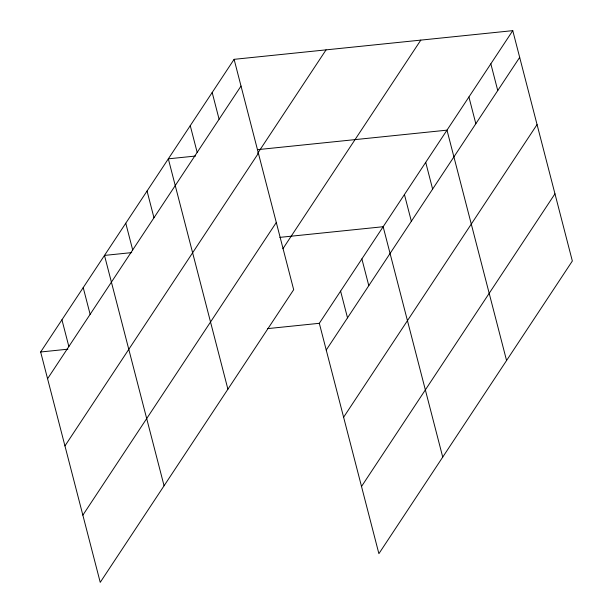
<?xml version="1.0" encoding="UTF-8"?>
<svg xmlns="http://www.w3.org/2000/svg" width="613" height="613" viewBox="0 0 613 613"><rect width="100%" height="100%" fill="white"/><g stroke="black" fill="none" stroke-linecap="round" stroke-linejoin="round"><path stroke-width="0.92" d="M234.105 59.331L293.681 289.696L100.233 582.35L40.657 351.992L234.105 59.331L512.767 30.65L572.343 261.008L378.895 553.669L319.319 323.304L512.767 30.65M47.576 378.719L241.016 86.065M257.698 153.296L326.062 49.868M64.955 445.919L258.395 153.265M82.855 515.15L276.302 222.496M282.899 248.755L420.809 40.113M326.239 350.038L519.678 57.384M343.617 417.231L537.057 124.577M361.517 486.469L554.964 193.815M195.547 156.039L168.33 158.836L227.906 389.201M257.475 149.664L446.992 130.155L506.568 360.513M131.711 252.61L104.494 255.414L164.069 485.772M279.827 237.369L383.156 226.726L442.732 457.091M40.657 351.992L67.874 349.188M267.712 328.614L319.319 323.304M490.837 63.821L497.756 90.548M468.914 96.984L475.834 123.719M425.713 162.345L432.625 189.08M404.434 194.536L411.354 221.27M361.877 258.924L368.796 285.65M340.598 291.114L347.517 317.848M212.182 92.502L219.094 119.236M190.252 125.673L197.171 152.399M147.051 191.026L153.97 217.761M125.772 223.224L132.692 249.951M83.215 287.604L90.134 314.339M61.936 319.794L68.855 346.529"/></g></svg>
